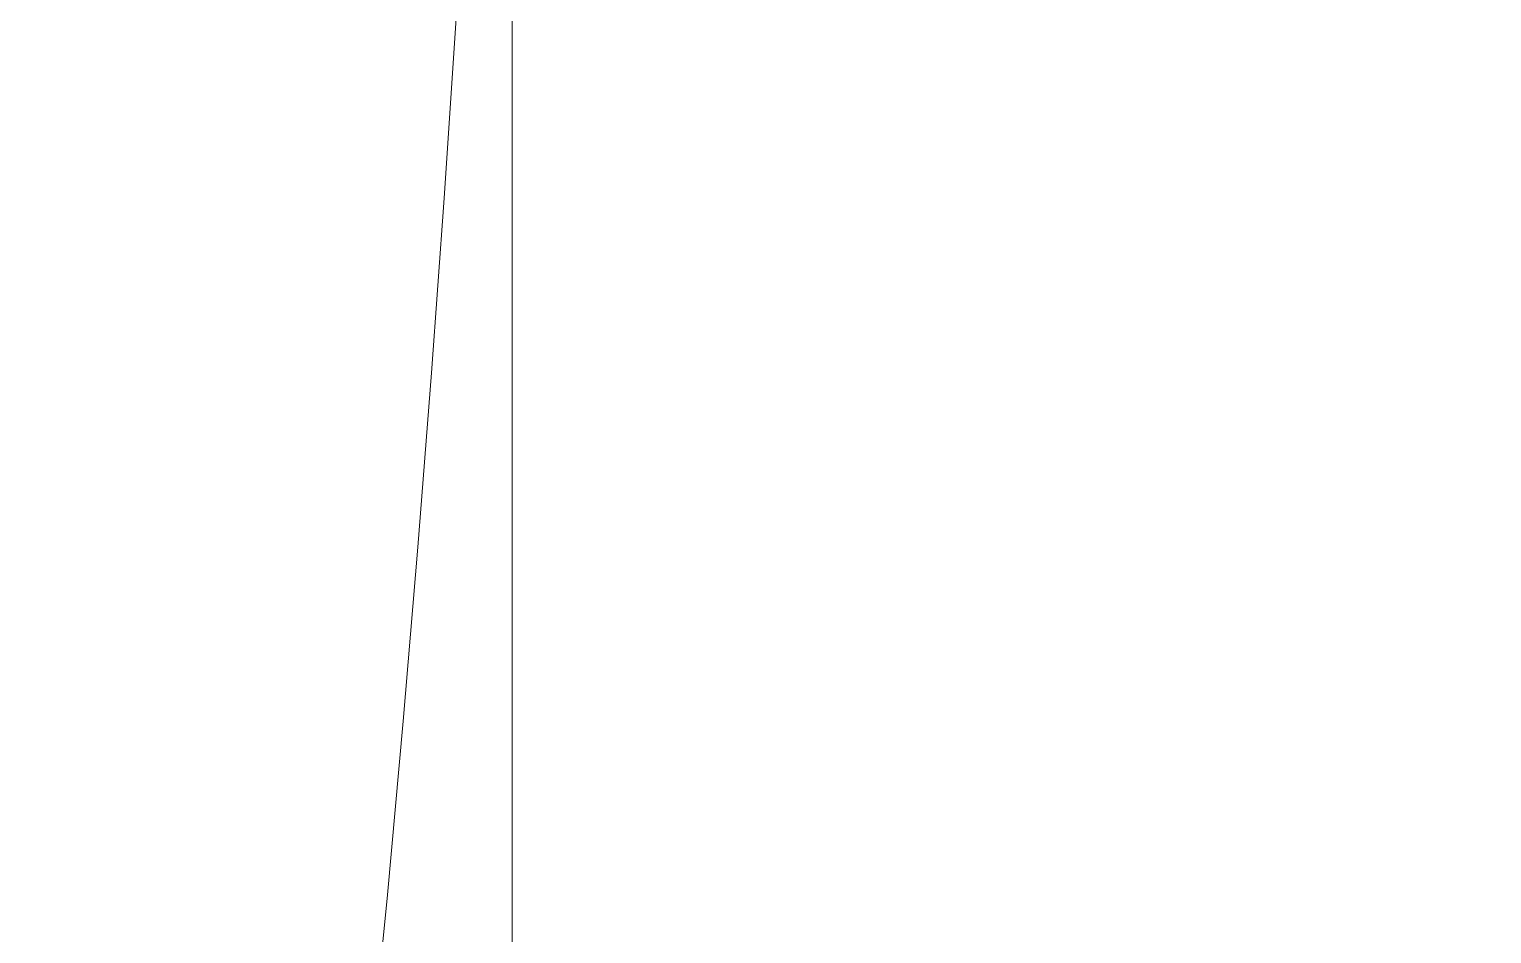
# Model space of a CAD drawing. Header units: millimetres. Extents: x 4739419 to 5837985, y 2291271 to 3446271.
# Drawn here: x 4898902 to 4899538, y 2463519 to 2463912 of the extents above; entities that cross this region are included whole.
import ezdxf

# ---------------------------------------------------------------- set-up
doc = ezdxf.new("R2010")
doc.units = ezdxf.units.MM
doc.layers.get('0').update_dxf_attribs({"color": 255})
doc.layers.add('XR-평면도$0$A-CNTL', color=9, linetype='Continuous', lineweight=15)
doc.layers.add('XR-평면도$0$A-ELEV-LIN3', color=9, linetype='Continuous', lineweight=18)

# ---------------------------------------------------------------- blocks, each defined once
blk = doc.blocks.new('XR-평면도$0$RAMP_내려감(기준층) (220802)')
at = {"layer": 'XR-평면도$0$A-CNTL', "ltscale": 300}
blk.add_lwpolyline([(-20700, 15000), (-20700, -15000, 0.4142135623730951), (0, -35700, 0.4142135623730951), (20700, -15000), (20700, 15000, 0.4142135623730951), (0, 35700, 0.4142135623730951)], format="xyb", close=True, dxfattribs=at)
at = {"layer": 'XR-평면도$0$A-ELEV-LIN3'}
for points in [[(-12100, 15000), (-12100, -15000, 0.414213562373095), (0, -27100, 0.4142135623730951), (12100, -15000), (12100, 15000, 0.4142135623730951), (0, 27100, 0.4142135623730951)], [(-19700, -15700.00000000023), (-12280.065146407, -15700, 0.3976324814324034), (0, -27300, 0.397632481432401), (12280.06514640711, -15700), (19700, -15700.00000000023), (19700, -34700), (-19700, -34700)]]:
    blk.add_lwpolyline(points, format="xyb", close=True, dxfattribs=at)
blk = doc.blocks.new('XR-평면도$0$중심선(210216)')
at = {"layer": 'XR-평면도$0$A-CNTL', "ltscale": 300}
blk.add_lwpolyline([(33000, 206000), (33000, -10000)], dxfattribs=at)

msp = doc.modelspace()

# ---------------------------------------------------------------- block references
msp.add_blockref('XR-평면도$0$RAMP_내려감(기준층) (220802)', (4886811.809536785, 2479691.225535645))
at = {"layer": 'XR-평면도$0$A-CNTL'}
msp.add_blockref('XR-평면도$0$중심선(210216)', (4866111.809536785, 2336391.225535645), dxfattribs=at)

doc.saveas('drawing.dxf')
